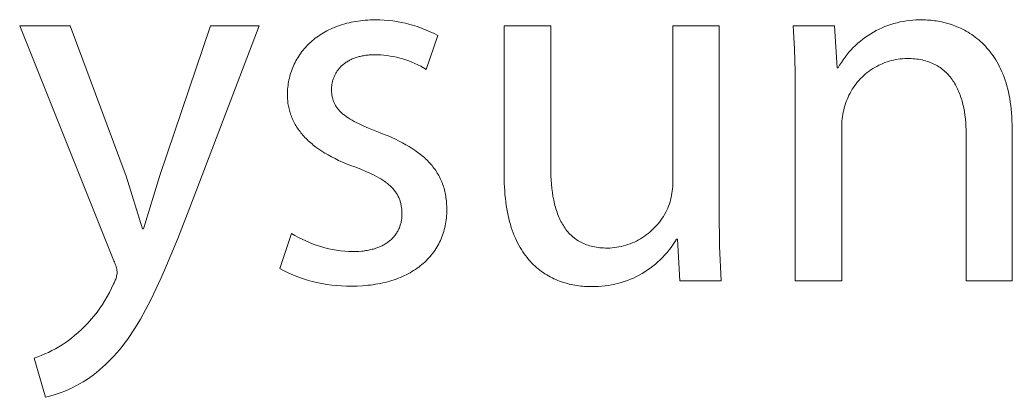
# Model space of a CAD drawing. Header units: millimetres. Extents: x 430 to 4403, y -1522 to 1254.
# Drawn here: x 3481.5 to 3556.5, y -1464.5 to -1436 of the extents above; entities that cross this region are included whole.
import ezdxf

# ---------------------------------------------------------------- set-up
doc = ezdxf.new("R2010")
doc.units = ezdxf.units.MM
doc.header["$MEASUREMENT"] = 0
doc.layers.add('Domyślny', color=7, linetype='Continuous', true_color=0x000000)

msp = doc.modelspace()

# ---------------------------------------------------------------- linework, layer by layer
at = {"layer": 'Domyślny', "color": 18, "lineweight": 15, "true_color": 0x000000}
for p, q in [((3506.409, -1436.196), (3506.577, -1436.159)), ((3506.577, -1436.159), (3506.747, -1436.125)), ((3506.747, -1436.125), (3506.92, -1436.095)), ((3506.92, -1436.095), (3507.096, -1436.068)), ((3507.096, -1436.068), (3507.274, -1436.045)), ((3507.274, -1436.045), (3507.455, -1436.025)), ((3507.455, -1436.025), (3507.638, -1436.008)), ((3507.638, -1436.008), (3507.823, -1435.995)), ((3507.823, -1435.995), (3508.011, -1435.986)), ((3508.011, -1435.986), (3508.202, -1435.981)), ((3508.202, -1435.981), (3508.395, -1435.979)), ((3508.395, -1435.979), (3508.723, -1435.983)), ((3508.723, -1435.983), (3509.051, -1435.998)), ((3509.051, -1435.998), (3509.378, -1436.023)), ((3509.378, -1436.023), (3509.704, -1436.06)), ((3509.704, -1436.06), (3510.029, -1436.108)), ((3510.029, -1436.108), (3510.351, -1436.167)), ((3510.351, -1436.167), (3510.672, -1436.236)), ((3547.804, -1436.189), (3548.039, -1436.135)), ((3548.039, -1436.135), (3548.275, -1436.088)), ((3548.275, -1436.088), (3548.512, -1436.05)), ((3548.512, -1436.05), (3548.751, -1436.019)), ((3548.751, -1436.019), (3548.99, -1435.997)), ((3548.99, -1435.997), (3549.23, -1435.983)), ((3549.23, -1435.983), (3549.471, -1435.977)), ((3549.471, -1435.977), (3549.711, -1435.979)), ((3549.711, -1435.979), (3549.837, -1435.98)), ((3549.837, -1435.98), (3549.965, -1435.984)), ((3549.965, -1435.984), (3550.094, -1435.99)), ((3550.094, -1435.99), (3550.226, -1435.998)), ((3550.226, -1435.998), (3550.359, -1436.01)), ((3550.359, -1436.01), (3550.493, -1436.024)), ((3550.493, -1436.024), (3550.629, -1436.041)), ((3550.629, -1436.041), (3550.766, -1436.06)), ((3550.766, -1436.06), (3550.905, -1436.083)), ((3550.905, -1436.083), (3551.044, -1436.109)), ((3551.044, -1436.109), (3551.184, -1436.138)), ((3551.184, -1436.138), (3551.325, -1436.17)), ((3551.325, -1436.17), (3551.467, -1436.205)), ((3488.646, -1454.162), (3481.541, -1436.421)), ((3481.541, -1436.421), (3485.352, -1436.421)), ((3485.352, -1436.421), (3489.572, -1447.785)), ((3492.112, -1447.719), (3495.936, -1436.421)), ((3499.627, -1436.421), (3494.388, -1450.14)), ((3495.936, -1436.421), (3499.627, -1436.421)), ((3504.473, -1436.954), (3504.606, -1436.879)), ((3504.606, -1436.879), (3504.741, -1436.806)), ((3504.741, -1436.806), (3504.879, -1436.736)), ((3504.879, -1436.736), (3505.019, -1436.669)), ((3505.019, -1436.669), (3505.163, -1436.604)), ((3505.163, -1436.604), (3505.309, -1436.542)), ((3505.309, -1436.542), (3505.458, -1436.484)), ((3505.458, -1436.484), (3505.61, -1436.428)), ((3505.61, -1436.428), (3505.764, -1436.375)), ((3505.764, -1436.375), (3505.922, -1436.326)), ((3505.922, -1436.326), (3506.081, -1436.279)), ((3506.081, -1436.279), (3506.244, -1436.236)), ((3506.244, -1436.236), (3506.409, -1436.196)), ((3510.672, -1436.236), (3510.99, -1436.317)), ((3510.99, -1436.317), (3511.306, -1436.407)), ((3511.306, -1436.407), (3511.618, -1436.509)), ((3511.618, -1436.509), (3511.926, -1436.621)), ((3511.926, -1436.621), (3512.231, -1436.743)), ((3512.231, -1436.743), (3512.531, -1436.875)), ((3512.531, -1436.875), (3512.827, -1437.017)), ((3518.124, -1447.687), (3518.124, -1436.415)), ((3518.124, -1436.415), (3521.643, -1436.415)), ((3521.643, -1436.415), (3521.643, -1447.079)), ((3530.865, -1448.23), (3530.865, -1436.415)), ((3530.865, -1436.415), (3534.358, -1436.415)), ((3534.358, -1436.415), (3534.358, -1450.426)), ((3540.057, -1438.156), (3539.961, -1436.415)), ((3539.961, -1436.415), (3543.07, -1436.415)), ((3543.07, -1436.415), (3543.268, -1439.604)), ((3545.817, -1437.027), (3546.024, -1436.904)), ((3546.024, -1436.904), (3546.235, -1436.789)), ((3546.235, -1436.789), (3546.45, -1436.681)), ((3546.45, -1436.681), (3546.668, -1436.58)), ((3546.668, -1436.58), (3546.89, -1436.486)), ((3546.89, -1436.486), (3547.115, -1436.401)), ((3547.115, -1436.401), (3547.342, -1436.322)), ((3547.342, -1436.322), (3547.572, -1436.252)), ((3547.572, -1436.252), (3547.804, -1436.189)), ((3551.467, -1436.205), (3551.609, -1436.244)), ((3551.609, -1436.244), (3551.751, -1436.286)), ((3551.751, -1436.286), (3551.894, -1436.332)), ((3551.894, -1436.332), (3552.036, -1436.381)), ((3552.036, -1436.381), (3552.179, -1436.434)), ((3552.179, -1436.434), (3552.322, -1436.491)), ((3552.322, -1436.491), (3552.464, -1436.551)), ((3552.464, -1436.551), (3552.606, -1436.615)), ((3552.606, -1436.615), (3552.747, -1436.684)), ((3552.747, -1436.684), (3552.888, -1436.756)), ((3552.888, -1436.756), (3553.027, -1436.833)), ((3553.027, -1436.833), (3553.166, -1436.913)), ((3553.166, -1436.913), (3553.304, -1436.998)), ((3503.415, -1437.747), (3503.521, -1437.649)), ((3503.521, -1437.649), (3503.63, -1437.554)), ((3503.63, -1437.554), (3503.741, -1437.461)), ((3503.741, -1437.461), (3503.856, -1437.37)), ((3503.856, -1437.37), (3503.974, -1437.282)), ((3503.974, -1437.282), (3504.094, -1437.196)), ((3504.094, -1437.196), (3504.218, -1437.113)), ((3504.218, -1437.113), (3504.344, -1437.032)), ((3504.344, -1437.032), (3504.473, -1436.954)), ((3513.118, -1437.169), (3512.245, -1439.723)), ((3512.827, -1437.017), (3513.118, -1437.169)), ((3544.851, -1437.741), (3545.035, -1437.585)), ((3545.035, -1437.585), (3545.223, -1437.436)), ((3545.223, -1437.436), (3545.416, -1437.293)), ((3545.416, -1437.293), (3545.615, -1437.157)), ((3545.615, -1437.157), (3545.817, -1437.027)), ((3553.304, -1436.998), (3553.441, -1437.088)), ((3553.441, -1437.088), (3553.576, -1437.182)), ((3553.576, -1437.182), (3553.71, -1437.28)), ((3553.71, -1437.28), (3553.842, -1437.383)), ((3553.842, -1437.383), (3553.973, -1437.49)), ((3553.973, -1437.49), (3554.102, -1437.603)), ((3554.102, -1437.603), (3554.229, -1437.72)), ((3502.763, -1438.489), (3502.846, -1438.377)), ((3502.846, -1438.377), (3502.933, -1438.267)), ((3502.933, -1438.267), (3503.024, -1438.159)), ((3503.024, -1438.159), (3503.117, -1438.052)), ((3503.117, -1438.052), (3503.213, -1437.948)), ((3503.213, -1437.948), (3503.313, -1437.846)), ((3503.313, -1437.846), (3503.415, -1437.747)), ((3540.11, -1439.898), (3540.057, -1438.156)), ((3544.02, -1438.609), (3544.174, -1438.424)), ((3544.174, -1438.424), (3544.335, -1438.245)), ((3544.335, -1438.245), (3544.501, -1438.071)), ((3544.501, -1438.071), (3544.674, -1437.903)), ((3544.674, -1437.903), (3544.851, -1437.741)), ((3554.229, -1437.72), (3554.354, -1437.842)), ((3554.354, -1437.842), (3554.476, -1437.969)), ((3554.476, -1437.969), (3554.597, -1438.101)), ((3554.597, -1438.101), (3554.715, -1438.238)), ((3554.715, -1438.238), (3554.83, -1438.381)), ((3554.83, -1438.381), (3554.942, -1438.529)), ((3502.327, -1439.2), (3502.392, -1439.077)), ((3502.392, -1439.077), (3502.459, -1438.956)), ((3502.459, -1438.956), (3502.53, -1438.837)), ((3502.53, -1438.837), (3502.605, -1438.719)), ((3502.605, -1438.719), (3502.682, -1438.603)), ((3502.682, -1438.603), (3502.763, -1438.489)), ((3506.198, -1439.176), (3506.14, -1439.216)), ((3506.257, -1439.137), (3506.198, -1439.176)), ((3506.318, -1439.1), (3506.257, -1439.137)), ((3506.381, -1439.064), (3506.318, -1439.1)), ((3506.445, -1439.029), (3506.381, -1439.064)), ((3506.511, -1438.995), (3506.445, -1439.029)), ((3506.578, -1438.962), (3506.511, -1438.995)), ((3506.646, -1438.931), (3506.578, -1438.962)), ((3506.716, -1438.901), (3506.646, -1438.931)), ((3506.787, -1438.873), (3506.716, -1438.901)), ((3506.86, -1438.846), (3506.787, -1438.873)), ((3506.935, -1438.82), (3506.86, -1438.846)), ((3507.01, -1438.796), (3506.935, -1438.82)), ((3507.087, -1438.773), (3507.01, -1438.796)), ((3507.166, -1438.751), (3507.087, -1438.773)), ((3507.246, -1438.731), (3507.166, -1438.751)), ((3507.327, -1438.712), (3507.246, -1438.731)), ((3507.41, -1438.695), (3507.327, -1438.712)), ((3507.495, -1438.68), (3507.41, -1438.695)), ((3507.58, -1438.666), (3507.495, -1438.68)), ((3507.667, -1438.653), (3507.58, -1438.666)), ((3507.756, -1438.642), (3507.667, -1438.653)), ((3507.845, -1438.633), (3507.756, -1438.642)), ((3507.937, -1438.625), (3507.845, -1438.633)), ((3508.029, -1438.619), (3507.937, -1438.625)), ((3508.123, -1438.615), (3508.029, -1438.619)), ((3508.219, -1438.612), (3508.123, -1438.615)), ((3508.315, -1438.612), (3508.219, -1438.612)), ((3508.559, -1438.615), (3508.315, -1438.612)), ((3508.802, -1438.626), (3508.559, -1438.615)), ((3509.044, -1438.645), (3508.802, -1438.626)), ((3509.286, -1438.672), (3509.044, -1438.645)), ((3509.527, -1438.706), (3509.286, -1438.672)), ((3509.767, -1438.749), (3509.527, -1438.706)), ((3510.005, -1438.8), (3509.767, -1438.749)), ((3510.241, -1438.858), (3510.005, -1438.8)), ((3510.475, -1438.925), (3510.241, -1438.858)), ((3510.707, -1438.999), (3510.475, -1438.925)), ((3510.936, -1439.08), (3510.707, -1438.999)), ((3511.163, -1439.169), (3510.936, -1439.08)), ((3511.386, -1439.265), (3511.163, -1439.169)), ((3543.596, -1439.192), (3543.731, -1438.993)), ((3543.731, -1438.993), (3543.872, -1438.798)), ((3543.872, -1438.798), (3544.02, -1438.609)), ((3547.051, -1439.147), (3546.89, -1439.204)), ((3547.214, -1439.095), (3547.051, -1439.147)), ((3547.378, -1439.049), (3547.214, -1439.095)), ((3547.544, -1439.009), (3547.378, -1439.049)), ((3547.712, -1438.975), (3547.544, -1439.009)), ((3547.88, -1438.946), (3547.712, -1438.975)), ((3548.049, -1438.923), (3547.88, -1438.946)), ((3548.219, -1438.906), (3548.049, -1438.923)), ((3548.39, -1438.895), (3548.219, -1438.906)), ((3548.56, -1438.889), (3548.39, -1438.895)), ((3548.713, -1438.891), (3548.56, -1438.889)), ((3548.863, -1438.897), (3548.713, -1438.891)), ((3549.01, -1438.906), (3548.863, -1438.897)), ((3549.153, -1438.919), (3549.01, -1438.906)), ((3549.294, -1438.936), (3549.153, -1438.919)), ((3549.431, -1438.956), (3549.294, -1438.936)), ((3549.566, -1438.979), (3549.431, -1438.956)), ((3549.698, -1439.006), (3549.566, -1438.979)), ((3549.826, -1439.037), (3549.698, -1439.006)), ((3549.952, -1439.071), (3549.826, -1439.037)), ((3550.075, -1439.108), (3549.952, -1439.071)), ((3550.195, -1439.148), (3550.075, -1439.108)), ((3550.312, -1439.192), (3550.195, -1439.148)), ((3554.942, -1438.529), (3555.052, -1438.682)), ((3555.052, -1438.682), (3555.159, -1438.84)), ((3555.159, -1438.84), (3555.262, -1439.004)), ((3555.262, -1439.004), (3555.363, -1439.174)), ((3555.363, -1439.174), (3555.46, -1439.349)), ((3502.011, -1439.969), (3502.055, -1439.837)), ((3502.055, -1439.837), (3502.103, -1439.707)), ((3502.103, -1439.707), (3502.154, -1439.578)), ((3502.154, -1439.578), (3502.208, -1439.45)), ((3502.208, -1439.45), (3502.266, -1439.324)), ((3502.266, -1439.324), (3502.327, -1439.2)), ((3505.486, -1439.881), (3505.451, -1439.935)), ((3505.523, -1439.827), (3505.486, -1439.881)), ((3505.561, -1439.774), (3505.523, -1439.827)), ((3505.601, -1439.722), (3505.561, -1439.774)), ((3505.642, -1439.671), (3505.601, -1439.722)), ((3505.685, -1439.621), (3505.642, -1439.671)), ((3505.729, -1439.572), (3505.685, -1439.621)), ((3505.775, -1439.524), (3505.729, -1439.572)), ((3505.823, -1439.477), (3505.775, -1439.524)), ((3505.872, -1439.431), (3505.823, -1439.477)), ((3505.922, -1439.386), (3505.872, -1439.431)), ((3505.974, -1439.341), (3505.922, -1439.386)), ((3506.028, -1439.298), (3505.974, -1439.341)), ((3506.083, -1439.256), (3506.028, -1439.298)), ((3506.14, -1439.216), (3506.083, -1439.256)), ((3511.606, -1439.369), (3511.386, -1439.265)), ((3511.823, -1439.48), (3511.606, -1439.369)), ((3512.036, -1439.598), (3511.823, -1439.48)), ((3512.245, -1439.723), (3512.036, -1439.598)), ((3540.119, -1441.641), (3540.11, -1439.898)), ((3543.268, -1439.604), (3543.348, -1439.604)), ((3543.348, -1439.604), (3543.468, -1439.396)), ((3543.468, -1439.396), (3543.596, -1439.192)), ((3545.692, -1439.851), (3545.556, -1439.955)), ((3545.832, -1439.752), (3545.692, -1439.851)), ((3545.974, -1439.659), (3545.832, -1439.752)), ((3546.12, -1439.57), (3545.974, -1439.659)), ((3546.269, -1439.486), (3546.12, -1439.57)), ((3546.421, -1439.408), (3546.269, -1439.486)), ((3546.575, -1439.334), (3546.421, -1439.408)), ((3546.731, -1439.266), (3546.575, -1439.334)), ((3546.89, -1439.204), (3546.731, -1439.266)), ((3550.426, -1439.238), (3550.312, -1439.192)), ((3550.538, -1439.288), (3550.426, -1439.238)), ((3550.647, -1439.341), (3550.538, -1439.288)), ((3550.753, -1439.397), (3550.647, -1439.341)), ((3550.856, -1439.456), (3550.753, -1439.397)), ((3550.956, -1439.518), (3550.856, -1439.456)), ((3551.054, -1439.583), (3550.956, -1439.518)), ((3551.149, -1439.65), (3551.054, -1439.583)), ((3551.242, -1439.721), (3551.149, -1439.65)), ((3551.331, -1439.794), (3551.242, -1439.721)), ((3551.419, -1439.87), (3551.331, -1439.794)), ((3551.503, -1439.948), (3551.419, -1439.87)), ((3555.46, -1439.349), (3555.553, -1439.53)), ((3555.553, -1439.53), (3555.643, -1439.717)), ((3555.643, -1439.717), (3555.73, -1439.91)), ((3555.73, -1439.91), (3555.812, -1440.109)), ((3501.818, -1440.786), (3501.842, -1440.647)), ((3501.842, -1440.647), (3501.869, -1440.509)), ((3501.869, -1440.509), (3501.899, -1440.372)), ((3501.899, -1440.372), (3501.933, -1440.237)), ((3501.933, -1440.237), (3501.97, -1440.102)), ((3501.97, -1440.102), (3502.011, -1439.969)), ((3505.155, -1440.645), (3505.141, -1440.708)), ((3505.171, -1440.582), (3505.155, -1440.645)), ((3505.188, -1440.52), (3505.171, -1440.582)), ((3505.207, -1440.459), (3505.188, -1440.52)), ((3505.228, -1440.398), (3505.207, -1440.459)), ((3505.25, -1440.338), (3505.228, -1440.398)), ((3505.274, -1440.278), (3505.25, -1440.338)), ((3505.299, -1440.219), (3505.274, -1440.278)), ((3505.326, -1440.161), (3505.299, -1440.219)), ((3505.355, -1440.103), (3505.326, -1440.161)), ((3505.386, -1440.046), (3505.355, -1440.103)), ((3505.417, -1439.99), (3505.386, -1440.046)), ((3505.451, -1439.935), (3505.417, -1439.99)), ((3544.822, -1440.667), (3544.715, -1440.8)), ((3544.934, -1440.538), (3544.822, -1440.667)), ((3545.05, -1440.413), (3544.934, -1440.538)), ((3545.171, -1440.292), (3545.05, -1440.413)), ((3545.295, -1440.175), (3545.171, -1440.292)), ((3545.424, -1440.062), (3545.295, -1440.175)), ((3545.556, -1439.955), (3545.424, -1440.062)), ((3551.585, -1440.029), (3551.503, -1439.948)), ((3551.665, -1440.113), (3551.585, -1440.029)), ((3551.742, -1440.199), (3551.665, -1440.113)), ((3551.816, -1440.288), (3551.742, -1440.199)), ((3551.888, -1440.379), (3551.816, -1440.288)), ((3551.958, -1440.472), (3551.888, -1440.379)), ((3552.025, -1440.568), (3551.958, -1440.472)), ((3552.09, -1440.666), (3552.025, -1440.568)), ((3552.152, -1440.766), (3552.09, -1440.666)), ((3555.812, -1440.109), (3555.89, -1440.314)), ((3555.89, -1440.314), (3555.964, -1440.525)), ((3555.964, -1440.525), (3556.034, -1440.742)), ((3501.755, -1441.497), (3501.76, -1441.353)), ((3501.76, -1441.353), (3501.769, -1441.21)), ((3501.769, -1441.21), (3501.782, -1441.067)), ((3501.782, -1441.067), (3501.798, -1440.926)), ((3501.798, -1440.926), (3501.818, -1440.786)), ((3505.088, -1441.164), (3505.087, -1441.231)), ((3505.087, -1441.231), (3505.088, -1441.306)), ((3505.09, -1441.098), (3505.088, -1441.164)), ((3505.088, -1441.306), (3505.09, -1441.379)), ((3505.095, -1441.032), (3505.09, -1441.098)), ((3505.09, -1441.379), (3505.095, -1441.451)), ((3505.1, -1440.966), (3505.095, -1441.032)), ((3505.108, -1440.901), (3505.1, -1440.966)), ((3505.117, -1440.836), (3505.108, -1440.901)), ((3505.128, -1440.772), (3505.117, -1440.836)), ((3505.141, -1440.708), (3505.128, -1440.772)), ((3544.333, -1441.365), (3544.25, -1441.515)), ((3544.421, -1441.219), (3544.333, -1441.365)), ((3544.514, -1441.076), (3544.421, -1441.219)), ((3544.612, -1440.936), (3544.514, -1441.076)), ((3544.715, -1440.8), (3544.612, -1440.936)), ((3552.212, -1440.869), (3552.152, -1440.766)), ((3552.269, -1440.973), (3552.212, -1440.869)), ((3552.325, -1441.08), (3552.269, -1440.973)), ((3552.378, -1441.189), (3552.325, -1441.08)), ((3552.428, -1441.299), (3552.378, -1441.189)), ((3552.477, -1441.412), (3552.428, -1441.299)), ((3552.523, -1441.527), (3552.477, -1441.412)), ((3556.034, -1440.742), (3556.1, -1440.966)), ((3556.1, -1440.966), (3556.161, -1441.196)), ((3556.161, -1441.196), (3556.217, -1441.432)), ((3501.753, -1441.641), (3501.755, -1441.497)), ((3501.754, -1441.749), (3501.753, -1441.641)), ((3501.758, -1441.856), (3501.754, -1441.749)), ((3501.764, -1441.962), (3501.758, -1441.856)), ((3501.772, -1442.068), (3501.764, -1441.962)), ((3501.783, -1442.173), (3501.772, -1442.068)), ((3501.796, -1442.278), (3501.783, -1442.173)), ((3505.095, -1441.451), (3505.101, -1441.521)), ((3505.101, -1441.521), (3505.108, -1441.591)), ((3505.108, -1441.591), (3505.118, -1441.659)), ((3505.118, -1441.659), (3505.129, -1441.726)), ((3505.129, -1441.726), (3505.141, -1441.792)), ((3505.141, -1441.792), (3505.156, -1441.857)), ((3505.156, -1441.857), (3505.172, -1441.921)), ((3505.172, -1441.921), (3505.19, -1441.984)), ((3505.19, -1441.984), (3505.21, -1442.046)), ((3505.21, -1442.046), (3505.231, -1442.106)), ((3505.231, -1442.106), (3505.255, -1442.166)), ((3505.255, -1442.166), (3505.279, -1442.225)), ((3540.119, -1455.679), (3540.119, -1441.641)), ((3543.971, -1442.137), (3543.914, -1442.298)), ((3544.032, -1441.978), (3543.971, -1442.137)), ((3544.1, -1441.821), (3544.032, -1441.978)), ((3544.172, -1441.667), (3544.1, -1441.821)), ((3544.25, -1441.515), (3544.172, -1441.667)), ((3552.567, -1441.643), (3552.523, -1441.527)), ((3552.609, -1441.761), (3552.567, -1441.643)), ((3552.648, -1441.881), (3552.609, -1441.761)), ((3552.686, -1442.003), (3552.648, -1441.881)), ((3552.721, -1442.126), (3552.686, -1442.003)), ((3552.754, -1442.251), (3552.721, -1442.126)), ((3556.217, -1441.432), (3556.269, -1441.675)), ((3556.269, -1441.675), (3556.316, -1441.925)), ((3556.316, -1441.925), (3556.358, -1442.181)), ((3501.812, -1442.382), (3501.796, -1442.278)), ((3501.83, -1442.485), (3501.812, -1442.382)), ((3501.85, -1442.588), (3501.83, -1442.485)), ((3501.873, -1442.69), (3501.85, -1442.588)), ((3501.898, -1442.792), (3501.873, -1442.69)), ((3501.926, -1442.892), (3501.898, -1442.792)), ((3501.956, -1442.993), (3501.926, -1442.892)), ((3505.279, -1442.225), (3505.306, -1442.283)), ((3505.306, -1442.283), (3505.335, -1442.34)), ((3505.335, -1442.34), (3505.365, -1442.397)), ((3505.365, -1442.397), (3505.397, -1442.452)), ((3505.397, -1442.452), (3505.431, -1442.507)), ((3505.431, -1442.507), (3505.466, -1442.56)), ((3505.466, -1442.56), (3505.504, -1442.613)), ((3505.504, -1442.613), (3505.543, -1442.666)), ((3505.543, -1442.666), (3505.584, -1442.717)), ((3505.584, -1442.717), (3505.627, -1442.768)), ((3505.627, -1442.768), (3505.671, -1442.819)), ((3505.671, -1442.819), (3505.718, -1442.868)), ((3505.718, -1442.868), (3505.766, -1442.917)), ((3505.766, -1442.917), (3505.816, -1442.966)), ((3543.774, -1442.782), (3543.737, -1442.944)), ((3543.816, -1442.621), (3543.774, -1442.782)), ((3543.864, -1442.462), (3543.816, -1442.621)), ((3543.914, -1442.298), (3543.864, -1442.462)), ((3552.785, -1442.378), (3552.754, -1442.251)), ((3552.815, -1442.506), (3552.785, -1442.378)), ((3552.842, -1442.635), (3552.815, -1442.506)), ((3552.89, -1442.899), (3552.842, -1442.635)), ((3552.93, -1443.168), (3552.89, -1442.899)), ((3556.358, -1442.181), (3556.394, -1442.444)), ((3556.394, -1442.444), (3556.425, -1442.714)), ((3556.425, -1442.714), (3556.451, -1442.99)), ((3501.989, -1443.092), (3501.956, -1442.993)), ((3502.024, -1443.191), (3501.989, -1443.092)), ((3502.061, -1443.289), (3502.024, -1443.191)), ((3502.101, -1443.387), (3502.061, -1443.289)), ((3502.144, -1443.483), (3502.101, -1443.387)), ((3502.189, -1443.579), (3502.144, -1443.483)), ((3502.236, -1443.675), (3502.189, -1443.579)), ((3505.816, -1442.966), (3505.868, -1443.014)), ((3505.868, -1443.014), (3505.921, -1443.061)), ((3505.921, -1443.061), (3505.977, -1443.108)), ((3505.977, -1443.108), (3506.034, -1443.155)), ((3506.034, -1443.155), (3506.093, -1443.201)), ((3506.093, -1443.201), (3506.154, -1443.246)), ((3506.154, -1443.246), (3506.217, -1443.291)), ((3506.217, -1443.291), (3506.349, -1443.381)), ((3506.349, -1443.381), (3506.488, -1443.469)), ((3506.488, -1443.469), (3506.634, -1443.555)), ((3506.634, -1443.555), (3506.788, -1443.641)), ((3506.788, -1443.641), (3506.95, -1443.727)), ((3543.641, -1443.603), (3543.63, -1443.769)), ((3543.657, -1443.437), (3543.641, -1443.603)), ((3543.678, -1443.272), (3543.657, -1443.437)), ((3543.705, -1443.108), (3543.678, -1443.272)), ((3543.737, -1442.944), (3543.705, -1443.108)), ((3552.962, -1443.441), (3552.93, -1443.168)), ((3552.987, -1443.72), (3552.962, -1443.441)), ((3556.451, -1442.99), (3556.472, -1443.274)), ((3556.472, -1443.274), (3556.486, -1443.565)), ((3556.486, -1443.565), (3556.495, -1443.863)), ((3502.286, -1443.769), (3502.236, -1443.675)), ((3502.338, -1443.863), (3502.286, -1443.769)), ((3502.393, -1443.956), (3502.338, -1443.863)), ((3502.45, -1444.049), (3502.393, -1443.956)), ((3502.51, -1444.141), (3502.45, -1444.049)), ((3502.572, -1444.232), (3502.51, -1444.141)), ((3502.637, -1444.322), (3502.572, -1444.232)), ((3502.704, -1444.412), (3502.637, -1444.322)), ((3502.774, -1444.5), (3502.704, -1444.412)), ((3506.95, -1443.727), (3507.119, -1443.812)), ((3507.119, -1443.812), (3507.48, -1443.981)), ((3507.48, -1443.981), (3507.873, -1444.151)), ((3507.873, -1444.151), (3508.752, -1444.499)), ((3543.63, -1443.769), (3543.625, -1443.936)), ((3543.625, -1443.936), (3543.625, -1444.102)), ((3543.625, -1444.102), (3543.625, -1455.679)), ((3553.005, -1444.002), (3552.987, -1443.72)), ((3553.015, -1444.289), (3553.005, -1444.002)), ((3553.019, -1444.578), (3553.015, -1444.289)), ((3556.495, -1443.863), (3556.498, -1444.168)), ((3556.498, -1444.168), (3556.498, -1455.679)), ((3502.846, -1444.588), (3502.774, -1444.5)), ((3502.921, -1444.676), (3502.846, -1444.588)), ((3502.998, -1444.762), (3502.921, -1444.676)), ((3503.078, -1444.848), (3502.998, -1444.762)), ((3503.161, -1444.932), (3503.078, -1444.848)), ((3503.246, -1445.017), (3503.161, -1444.932)), ((3503.333, -1445.1), (3503.246, -1445.017)), ((3503.423, -1445.182), (3503.333, -1445.1)), ((3508.752, -1444.499), (3509.06, -1444.619)), ((3509.06, -1444.619), (3509.358, -1444.742)), ((3509.358, -1444.742), (3509.647, -1444.867)), ((3509.647, -1444.867), (3509.926, -1444.995)), ((3509.926, -1444.995), (3510.195, -1445.126)), ((3510.195, -1445.126), (3510.455, -1445.261)), ((3553.019, -1455.679), (3553.019, -1444.578)), ((3503.516, -1445.264), (3503.423, -1445.182)), ((3503.611, -1445.345), (3503.516, -1445.264)), ((3503.709, -1445.425), (3503.611, -1445.345)), ((3503.912, -1445.582), (3503.709, -1445.425)), ((3504.125, -1445.736), (3503.912, -1445.582)), ((3504.349, -1445.887), (3504.125, -1445.736)), ((3504.583, -1446.034), (3504.349, -1445.887)), ((3510.455, -1445.261), (3510.705, -1445.398)), ((3510.705, -1445.398), (3510.946, -1445.538)), ((3510.946, -1445.538), (3511.177, -1445.682)), ((3511.177, -1445.682), (3511.398, -1445.83)), ((3511.398, -1445.83), (3511.61, -1445.982)), ((3504.827, -1446.177), (3504.583, -1446.034)), ((3505.082, -1446.317), (3504.827, -1446.177)), ((3505.348, -1446.454), (3505.082, -1446.317)), ((3505.624, -1446.586), (3505.348, -1446.454)), ((3505.91, -1446.715), (3505.624, -1446.586)), ((3511.61, -1445.982), (3511.712, -1446.059)), ((3511.712, -1446.059), (3511.812, -1446.137)), ((3511.812, -1446.137), (3511.909, -1446.216)), ((3511.909, -1446.216), (3512.004, -1446.297)), ((3512.004, -1446.297), (3512.097, -1446.378)), ((3512.097, -1446.378), (3512.187, -1446.46)), ((3512.187, -1446.46), (3512.274, -1446.544)), ((3512.274, -1446.544), (3512.359, -1446.628)), ((3512.359, -1446.628), (3512.442, -1446.714)), ((3506.207, -1446.84), (3505.91, -1446.715)), ((3506.515, -1446.962), (3506.207, -1446.84)), ((3506.833, -1447.079), (3506.515, -1446.962)), ((3507.301, -1447.257), (3506.833, -1447.079)), ((3507.731, -1447.436), (3507.301, -1447.257)), ((3512.442, -1446.714), (3512.522, -1446.801)), ((3512.522, -1446.801), (3512.6, -1446.889)), ((3512.6, -1446.889), (3512.676, -1446.978)), ((3512.676, -1446.978), (3512.749, -1447.069)), ((3512.749, -1447.069), (3512.819, -1447.16)), ((3512.819, -1447.16), (3512.887, -1447.253)), ((3512.887, -1447.253), (3512.953, -1447.347)), ((3512.953, -1447.347), (3513.016, -1447.443)), ((3521.643, -1447.079), (3521.647, -1447.418)), ((3521.647, -1447.418), (3521.657, -1447.749)), ((3489.572, -1447.785), (3490.802, -1451.741)), ((3490.882, -1451.741), (3492.112, -1447.719)), ((3507.933, -1447.526), (3507.731, -1447.436)), ((3508.126, -1447.617), (3507.933, -1447.526)), ((3508.31, -1447.708), (3508.126, -1447.617)), ((3508.486, -1447.8), (3508.31, -1447.708)), ((3508.652, -1447.893), (3508.486, -1447.8)), ((3508.811, -1447.988), (3508.652, -1447.893)), ((3508.961, -1448.083), (3508.811, -1447.988)), ((3509.103, -1448.18), (3508.961, -1448.083)), ((3513.016, -1447.443), (3513.077, -1447.539)), ((3513.077, -1447.539), (3513.135, -1447.637)), ((3513.135, -1447.637), (3513.191, -1447.737)), ((3513.191, -1447.737), (3513.244, -1447.837)), ((3513.244, -1447.837), (3513.295, -1447.939)), ((3513.295, -1447.939), (3513.343, -1448.043)), ((3513.343, -1448.043), (3513.389, -1448.148)), ((3513.389, -1448.148), (3513.433, -1448.254)), ((3518.135, -1448.305), (3518.124, -1447.687)), ((3521.657, -1447.749), (3521.673, -1448.074)), ((3521.673, -1448.074), (3521.697, -1448.39)), ((3509.171, -1448.229), (3509.103, -1448.18)), ((3509.237, -1448.278), (3509.171, -1448.229)), ((3509.301, -1448.328), (3509.237, -1448.278)), ((3509.363, -1448.378), (3509.301, -1448.328)), ((3509.423, -1448.429), (3509.363, -1448.378)), ((3509.481, -1448.48), (3509.423, -1448.429)), ((3509.538, -1448.532), (3509.481, -1448.48)), ((3509.592, -1448.584), (3509.538, -1448.532)), ((3509.644, -1448.636), (3509.592, -1448.584)), ((3509.695, -1448.69), (3509.644, -1448.636)), ((3509.743, -1448.743), (3509.695, -1448.69)), ((3509.79, -1448.798), (3509.743, -1448.743)), ((3509.835, -1448.853), (3509.79, -1448.798)), ((3509.878, -1448.908), (3509.835, -1448.853)), ((3509.92, -1448.964), (3509.878, -1448.908)), ((3513.433, -1448.254), (3513.474, -1448.361)), ((3513.474, -1448.361), (3513.512, -1448.47)), ((3513.512, -1448.47), (3513.548, -1448.581)), ((3513.548, -1448.581), (3513.582, -1448.693)), ((3513.582, -1448.693), (3513.613, -1448.807)), ((3513.613, -1448.807), (3513.642, -1448.922)), ((3518.148, -1448.603), (3518.135, -1448.305)), ((3518.166, -1448.894), (3518.148, -1448.603)), ((3518.188, -1449.178), (3518.166, -1448.894)), ((3521.697, -1448.39), (3521.728, -1448.699)), ((3521.728, -1448.699), (3521.767, -1449)), ((3530.801, -1449.061), (3530.824, -1448.896)), ((3530.824, -1448.896), (3530.843, -1448.73)), ((3530.843, -1448.73), (3530.855, -1448.564)), ((3530.855, -1448.564), (3530.863, -1448.397)), ((3530.863, -1448.397), (3530.865, -1448.23)), ((3509.959, -1449.021), (3509.92, -1448.964)), ((3509.997, -1449.079), (3509.959, -1449.021)), ((3510.033, -1449.137), (3509.997, -1449.079)), ((3510.067, -1449.196), (3510.033, -1449.137)), ((3510.099, -1449.255), (3510.067, -1449.196)), ((3510.13, -1449.316), (3510.099, -1449.255)), ((3510.159, -1449.377), (3510.13, -1449.316)), ((3510.186, -1449.439), (3510.159, -1449.377)), ((3510.212, -1449.501), (3510.186, -1449.439)), ((3510.236, -1449.565), (3510.212, -1449.501)), ((3510.258, -1449.629), (3510.236, -1449.565)), ((3510.279, -1449.694), (3510.258, -1449.629)), ((3513.642, -1448.922), (3513.668, -1449.038)), ((3513.668, -1449.038), (3513.692, -1449.157)), ((3513.692, -1449.157), (3513.713, -1449.276)), ((3513.713, -1449.276), (3513.731, -1449.398)), ((3513.731, -1449.398), (3513.748, -1449.521)), ((3513.748, -1449.521), (3513.761, -1449.645)), ((3513.761, -1449.645), (3513.773, -1449.772)), ((3518.216, -1449.454), (3518.188, -1449.178)), ((3518.249, -1449.724), (3518.216, -1449.454)), ((3521.767, -1449), (3521.813, -1449.293)), ((3521.813, -1449.293), (3521.867, -1449.577)), ((3521.867, -1449.577), (3521.928, -1449.852)), ((3530.653, -1449.712), (3530.698, -1449.552)), ((3530.698, -1449.552), (3530.737, -1449.389)), ((3530.737, -1449.389), (3530.772, -1449.226)), ((3530.772, -1449.226), (3530.801, -1449.061)), ((3494.388, -1450.14), (3493.48, -1452.469)), ((3510.298, -1449.76), (3510.279, -1449.694)), ((3510.316, -1449.827), (3510.298, -1449.76)), ((3510.331, -1449.895), (3510.316, -1449.827)), ((3510.346, -1449.963), (3510.331, -1449.895)), ((3510.358, -1450.033), (3510.346, -1449.963)), ((3510.37, -1450.103), (3510.358, -1450.033)), ((3510.379, -1450.175), (3510.37, -1450.103)), ((3510.387, -1450.247), (3510.379, -1450.175)), ((3510.394, -1450.321), (3510.387, -1450.247)), ((3510.399, -1450.395), (3510.394, -1450.321)), ((3510.403, -1450.47), (3510.399, -1450.395)), ((3513.773, -1449.772), (3513.781, -1449.9)), ((3513.781, -1449.9), (3513.788, -1450.029)), ((3513.788, -1450.029), (3513.791, -1450.161)), ((3513.791, -1450.161), (3513.793, -1450.294)), ((3513.793, -1450.294), (3513.791, -1450.452)), ((3518.286, -1449.987), (3518.249, -1449.724)), ((3518.327, -1450.243), (3518.286, -1449.987)), ((3518.373, -1450.492), (3518.327, -1450.243)), ((3521.928, -1449.852), (3521.962, -1449.986)), ((3521.962, -1449.986), (3521.998, -1450.118)), ((3521.998, -1450.118), (3522.036, -1450.247)), ((3522.036, -1450.247), (3522.076, -1450.374)), ((3522.076, -1450.374), (3522.118, -1450.499)), ((3530.328, -1450.505), (3530.406, -1450.349)), ((3530.406, -1450.349), (3530.48, -1450.19)), ((3530.48, -1450.19), (3530.547, -1450.029)), ((3530.547, -1450.029), (3530.603, -1449.872)), ((3530.603, -1449.872), (3530.653, -1449.712)), ((3510.35, -1451.203), (3510.363, -1451.132)), ((3510.363, -1451.132), (3510.374, -1451.062)), ((3510.374, -1451.062), (3510.384, -1450.99)), ((3510.384, -1450.99), (3510.392, -1450.918)), ((3510.392, -1450.918), (3510.398, -1450.846)), ((3510.398, -1450.846), (3510.402, -1450.772)), ((3510.402, -1450.772), (3510.405, -1450.699)), ((3510.405, -1450.547), (3510.403, -1450.47)), ((3510.406, -1450.625), (3510.405, -1450.547)), ((3510.405, -1450.699), (3510.406, -1450.625)), ((3513.745, -1451.069), (3513.724, -1451.219)), ((3513.762, -1450.917), (3513.745, -1451.069)), ((3513.775, -1450.763), (3513.762, -1450.917)), ((3513.785, -1450.608), (3513.775, -1450.763)), ((3513.791, -1450.452), (3513.785, -1450.608)), ((3518.424, -1450.735), (3518.373, -1450.492)), ((3518.479, -1450.971), (3518.424, -1450.735)), ((3518.537, -1451.2), (3518.479, -1450.971)), ((3522.118, -1450.499), (3522.162, -1450.622)), ((3522.162, -1450.622), (3522.209, -1450.742)), ((3522.209, -1450.742), (3522.257, -1450.859)), ((3522.257, -1450.859), (3522.308, -1450.974)), ((3522.308, -1450.974), (3522.361, -1451.087)), ((3522.361, -1451.087), (3522.417, -1451.197)), ((3529.856, -1451.239), (3529.961, -1451.099)), ((3529.961, -1451.099), (3530.06, -1450.955)), ((3530.06, -1450.955), (3530.154, -1450.808)), ((3530.154, -1450.808), (3530.244, -1450.658)), ((3530.244, -1450.658), (3530.328, -1450.505)), ((3534.358, -1450.426), (3534.392, -1453.047)), ((3490.802, -1451.741), (3490.882, -1451.741)), ((3510.087, -1451.927), (3510.12, -1451.865)), ((3510.12, -1451.865), (3510.151, -1451.802)), ((3510.151, -1451.802), (3510.18, -1451.739)), ((3510.18, -1451.739), (3510.208, -1451.674)), ((3510.208, -1451.674), (3510.233, -1451.609)), ((3510.233, -1451.609), (3510.257, -1451.543)), ((3510.257, -1451.543), (3510.279, -1451.477)), ((3510.279, -1451.477), (3510.299, -1451.409)), ((3510.299, -1451.409), (3510.318, -1451.341)), ((3510.318, -1451.341), (3510.335, -1451.272)), ((3510.335, -1451.272), (3510.35, -1451.203)), ((3513.602, -1451.803), (3513.563, -1451.945)), ((3513.638, -1451.66), (3513.602, -1451.803)), ((3513.671, -1451.515), (3513.638, -1451.66)), ((3513.699, -1451.368), (3513.671, -1451.515)), ((3513.724, -1451.219), (3513.699, -1451.368)), ((3518.6, -1451.424), (3518.537, -1451.2)), ((3518.667, -1451.64), (3518.6, -1451.424)), ((3518.738, -1451.851), (3518.667, -1451.64)), ((3518.812, -1452.055), (3518.738, -1451.851)), ((3522.417, -1451.197), (3522.474, -1451.304)), ((3522.474, -1451.304), (3522.534, -1451.409)), ((3522.534, -1451.409), (3522.596, -1451.511)), ((3522.596, -1451.511), (3522.66, -1451.61)), ((3522.66, -1451.61), (3522.727, -1451.707)), ((3522.727, -1451.707), (3522.796, -1451.801)), ((3522.796, -1451.801), (3522.868, -1451.892)), ((3522.868, -1451.892), (3522.942, -1451.981)), ((3529.135, -1451.997), (3529.266, -1451.881)), ((3529.266, -1451.881), (3529.393, -1451.761)), ((3529.393, -1451.761), (3529.515, -1451.636)), ((3529.515, -1451.636), (3529.633, -1451.508)), ((3529.633, -1451.508), (3529.747, -1451.375)), ((3529.747, -1451.375), (3529.856, -1451.239)), ((3493.48, -1452.469), (3492.631, -1454.519)), ((3501.184, -1454.752), (3502.057, -1452.093)), ((3502.057, -1452.093), (3502.319, -1452.251)), ((3502.319, -1452.251), (3502.586, -1452.399)), ((3502.586, -1452.399), (3502.858, -1452.538)), ((3502.858, -1452.538), (3503.135, -1452.669)), ((3509.436, -1452.69), (3509.494, -1452.642)), ((3509.494, -1452.642), (3509.551, -1452.594)), ((3509.551, -1452.594), (3509.606, -1452.544)), ((3509.606, -1452.544), (3509.659, -1452.493)), ((3509.659, -1452.493), (3509.71, -1452.441)), ((3509.71, -1452.441), (3509.759, -1452.388)), ((3509.759, -1452.388), (3509.806, -1452.334)), ((3509.806, -1452.334), (3509.852, -1452.278)), ((3509.852, -1452.278), (3509.896, -1452.222)), ((3509.896, -1452.222), (3509.938, -1452.165)), ((3509.938, -1452.165), (3509.978, -1452.107)), ((3509.978, -1452.107), (3510.016, -1452.048)), ((3510.016, -1452.048), (3510.052, -1451.988)), ((3510.052, -1451.988), (3510.087, -1451.927)), ((3513.31, -1452.626), (3513.248, -1452.756)), ((3513.368, -1452.494), (3513.31, -1452.626)), ((3513.422, -1452.359), (3513.368, -1452.494)), ((3513.473, -1452.223), (3513.422, -1452.359)), ((3513.519, -1452.085), (3513.473, -1452.223)), ((3513.563, -1451.945), (3513.519, -1452.085)), ((3518.89, -1452.253), (3518.812, -1452.055)), ((3518.972, -1452.446), (3518.89, -1452.253)), ((3519.057, -1452.632), (3518.972, -1452.446)), ((3519.145, -1452.812), (3519.057, -1452.632)), ((3522.942, -1451.981), (3523.018, -1452.066)), ((3523.018, -1452.066), (3523.097, -1452.149)), ((3523.097, -1452.149), (3523.178, -1452.229)), ((3523.178, -1452.229), (3523.262, -1452.306)), ((3523.262, -1452.306), (3523.348, -1452.38)), ((3523.348, -1452.38), (3523.437, -1452.451)), ((3523.437, -1452.451), (3523.529, -1452.519)), ((3523.529, -1452.519), (3523.623, -1452.584)), ((3523.623, -1452.584), (3523.719, -1452.646)), ((3523.719, -1452.646), (3523.819, -1452.705)), ((3528.118, -1452.67), (3528.273, -1452.589)), ((3528.273, -1452.589), (3528.425, -1452.503)), ((3528.425, -1452.503), (3528.573, -1452.412)), ((3528.573, -1452.412), (3528.719, -1452.315)), ((3528.719, -1452.315), (3528.861, -1452.214)), ((3528.861, -1452.214), (3529, -1452.108)), ((3529, -1452.108), (3529.135, -1451.997)), ((3531.143, -1452.53), (3531.014, -1452.741)), ((3531.222, -1452.53), (3531.143, -1452.53)), ((3531.407, -1455.665), (3531.222, -1452.53)), ((3503.135, -1452.669), (3503.415, -1452.79)), ((3503.415, -1452.79), (3503.7, -1452.901)), ((3503.7, -1452.901), (3503.988, -1453.003)), ((3503.988, -1453.003), (3504.28, -1453.095)), ((3504.28, -1453.095), (3504.574, -1453.177)), ((3504.574, -1453.177), (3504.871, -1453.249)), ((3504.871, -1453.249), (3505.17, -1453.311)), ((3505.17, -1453.311), (3505.471, -1453.363)), ((3505.471, -1453.363), (3505.774, -1453.405)), ((3505.774, -1453.405), (3506.078, -1453.436)), ((3507.469, -1453.425), (3507.573, -1453.412)), ((3507.573, -1453.412), (3507.675, -1453.397)), ((3507.675, -1453.397), (3507.775, -1453.381)), ((3507.775, -1453.381), (3507.873, -1453.362)), ((3507.873, -1453.362), (3507.969, -1453.343)), ((3507.969, -1453.343), (3508.064, -1453.321)), ((3508.064, -1453.321), (3508.156, -1453.298)), ((3508.156, -1453.298), (3508.246, -1453.274)), ((3508.246, -1453.274), (3508.335, -1453.248)), ((3508.335, -1453.248), (3508.421, -1453.22)), ((3508.421, -1453.22), (3508.506, -1453.191)), ((3508.506, -1453.191), (3508.589, -1453.161)), ((3508.589, -1453.161), (3508.67, -1453.129)), ((3508.67, -1453.129), (3508.749, -1453.096)), ((3508.749, -1453.096), (3508.826, -1453.061)), ((3508.826, -1453.061), (3508.901, -1453.025)), ((3508.901, -1453.025), (3508.975, -1452.988)), ((3508.975, -1452.988), (3509.046, -1452.949)), ((3509.046, -1452.949), (3509.116, -1452.909)), ((3509.116, -1452.909), (3509.184, -1452.868)), ((3509.184, -1452.868), (3509.249, -1452.825)), ((3509.249, -1452.825), (3509.313, -1452.781)), ((3509.313, -1452.781), (3509.376, -1452.736)), ((3509.376, -1452.736), (3509.436, -1452.69)), ((3512.888, -1453.378), (3512.805, -1453.496)), ((3512.967, -1453.258), (3512.888, -1453.378)), ((3513.043, -1453.136), (3512.967, -1453.258)), ((3513.115, -1453.011), (3513.043, -1453.136)), ((3513.183, -1452.885), (3513.115, -1453.011)), ((3513.248, -1452.756), (3513.183, -1452.885)), ((3519.237, -1452.987), (3519.145, -1452.812)), ((3519.332, -1453.156), (3519.237, -1452.987)), ((3519.43, -1453.319), (3519.332, -1453.156)), ((3519.531, -1453.477), (3519.43, -1453.319)), ((3523.819, -1452.705), (3523.921, -1452.761)), ((3523.921, -1452.761), (3524.025, -1452.813)), ((3524.025, -1452.813), (3524.133, -1452.863)), ((3524.133, -1452.863), (3524.243, -1452.909)), ((3524.243, -1452.909), (3524.355, -1452.952)), ((3524.355, -1452.952), (3524.471, -1452.992)), ((3524.471, -1452.992), (3524.589, -1453.028)), ((3524.589, -1453.028), (3524.71, -1453.061)), ((3524.71, -1453.061), (3524.834, -1453.091)), ((3524.834, -1453.091), (3524.961, -1453.117)), ((3524.961, -1453.117), (3525.091, -1453.14)), ((3525.091, -1453.14), (3525.223, -1453.16)), ((3525.223, -1453.16), (3525.359, -1453.176)), ((3525.359, -1453.176), (3525.497, -1453.188)), ((3525.497, -1453.188), (3525.638, -1453.197)), ((3525.638, -1453.197), (3525.783, -1453.203)), ((3525.783, -1453.203), (3525.93, -1453.204)), ((3525.93, -1453.204), (3526.105, -1453.199)), ((3526.105, -1453.199), (3526.279, -1453.187)), ((3526.279, -1453.187), (3526.453, -1453.17)), ((3526.453, -1453.17), (3526.626, -1453.146)), ((3526.626, -1453.146), (3526.798, -1453.116)), ((3526.798, -1453.116), (3526.969, -1453.081)), ((3526.969, -1453.081), (3527.139, -1453.039)), ((3527.139, -1453.039), (3527.307, -1452.992)), ((3527.307, -1452.992), (3527.473, -1452.939)), ((3527.473, -1452.939), (3527.638, -1452.88)), ((3527.638, -1452.88), (3527.8, -1452.816)), ((3527.8, -1452.816), (3527.96, -1452.746)), ((3527.96, -1452.746), (3528.118, -1452.67)), ((3530.585, -1453.346), (3530.429, -1453.538)), ((3530.735, -1453.149), (3530.585, -1453.346)), ((3530.878, -1452.947), (3530.735, -1453.149)), ((3531.014, -1452.741), (3530.878, -1452.947)), ((3534.392, -1453.047), (3534.516, -1455.665)), ((3488.685, -1454.249), (3488.646, -1454.162)), ((3506.078, -1453.436), (3506.383, -1453.458)), ((3506.383, -1453.458), (3506.688, -1453.469)), ((3506.688, -1453.469), (3506.921, -1453.465)), ((3506.921, -1453.465), (3507.146, -1453.455)), ((3507.146, -1453.455), (3507.364, -1453.437)), ((3507.364, -1453.437), (3507.469, -1453.425)), ((3512.236, -1454.156), (3512.129, -1454.258)), ((3512.339, -1454.052), (3512.236, -1454.156)), ((3512.439, -1453.945), (3512.339, -1454.052)), ((3512.536, -1453.836), (3512.439, -1453.945)), ((3512.629, -1453.725), (3512.536, -1453.836)), ((3512.719, -1453.612), (3512.629, -1453.725)), ((3512.805, -1453.496), (3512.719, -1453.612)), ((3519.635, -1453.629), (3519.531, -1453.477)), ((3519.742, -1453.776), (3519.635, -1453.629)), ((3519.851, -1453.917), (3519.742, -1453.776)), ((3519.963, -1454.054), (3519.851, -1453.917)), ((3520.078, -1454.185), (3519.963, -1454.054)), ((3529.922, -1454.079), (3529.741, -1454.248)), ((3530.097, -1453.904), (3529.922, -1454.079)), ((3530.266, -1453.724), (3530.097, -1453.904)), ((3530.429, -1453.538), (3530.266, -1453.724)), ((3488.721, -1454.337), (3488.685, -1454.249)), ((3488.754, -1454.426), (3488.721, -1454.337)), ((3488.784, -1454.517), (3488.754, -1454.426)), ((3488.81, -1454.608), (3488.784, -1454.517)), ((3488.834, -1454.7), (3488.81, -1454.608)), ((3488.855, -1454.793), (3488.834, -1454.7)), ((3488.872, -1454.887), (3488.855, -1454.793)), ((3488.886, -1454.981), (3488.872, -1454.887)), ((3492.631, -1454.519), (3492.222, -1455.445)), ((3501.517, -1454.926), (3501.184, -1454.752)), ((3511.288, -1454.902), (3511.155, -1454.984)), ((3511.418, -1454.818), (3511.288, -1454.902)), ((3511.545, -1454.731), (3511.418, -1454.818)), ((3511.669, -1454.641), (3511.545, -1454.731)), ((3511.789, -1454.549), (3511.669, -1454.641)), ((3511.906, -1454.455), (3511.789, -1454.549)), ((3512.019, -1454.358), (3511.906, -1454.455)), ((3512.129, -1454.258), (3512.019, -1454.358)), ((3520.195, -1454.311), (3520.078, -1454.185)), ((3520.314, -1454.432), (3520.195, -1454.311)), ((3520.435, -1454.548), (3520.314, -1454.432)), ((3520.559, -1454.659), (3520.435, -1454.548)), ((3520.684, -1454.765), (3520.559, -1454.659)), ((3520.812, -1454.867), (3520.684, -1454.765)), ((3520.941, -1454.964), (3520.812, -1454.867)), ((3528.964, -1454.858), (3528.757, -1454.994)), ((3529.166, -1454.715), (3528.964, -1454.858)), ((3529.363, -1454.566), (3529.166, -1454.715)), ((3529.555, -1454.41), (3529.363, -1454.566)), ((3529.741, -1454.248), (3529.555, -1454.41)), ((3488.724, -1455.692), (3488.754, -1455.618)), ((3488.754, -1455.618), (3488.782, -1455.542)), ((3488.782, -1455.542), (3488.808, -1455.466)), ((3488.808, -1455.466), (3488.83, -1455.389)), ((3488.83, -1455.389), (3488.851, -1455.311)), ((3488.851, -1455.311), (3488.869, -1455.233)), ((3488.869, -1455.233), (3488.884, -1455.154)), ((3488.884, -1455.154), (3488.897, -1455.075)), ((3488.897, -1455.075), (3488.886, -1454.981)), ((3492.222, -1455.445), (3491.822, -1456.311)), ((3501.856, -1455.089), (3501.517, -1454.926)), ((3502.2, -1455.239), (3501.856, -1455.089)), ((3502.549, -1455.378), (3502.2, -1455.239)), ((3502.902, -1455.504), (3502.549, -1455.378)), ((3503.26, -1455.619), (3502.902, -1455.504)), ((3503.621, -1455.72), (3503.26, -1455.619)), ((3509.645, -1455.648), (3509.477, -1455.699)), ((3509.811, -1455.595), (3509.645, -1455.648)), ((3509.973, -1455.538), (3509.811, -1455.595)), ((3510.131, -1455.479), (3509.973, -1455.538)), ((3510.287, -1455.417), (3510.131, -1455.479)), ((3510.44, -1455.352), (3510.287, -1455.417)), ((3510.589, -1455.284), (3510.44, -1455.352)), ((3510.735, -1455.213), (3510.589, -1455.284)), ((3510.878, -1455.139), (3510.735, -1455.213)), ((3511.018, -1455.063), (3510.878, -1455.139)), ((3511.155, -1454.984), (3511.018, -1455.063)), ((3521.072, -1455.056), (3520.941, -1454.964)), ((3521.204, -1455.144), (3521.072, -1455.056)), ((3521.339, -1455.228), (3521.204, -1455.144)), ((3521.474, -1455.307), (3521.339, -1455.228)), ((3521.611, -1455.382), (3521.474, -1455.307)), ((3521.749, -1455.453), (3521.611, -1455.382)), ((3521.889, -1455.52), (3521.749, -1455.453)), ((3522.029, -1455.582), (3521.889, -1455.52)), ((3522.17, -1455.641), (3522.029, -1455.582)), ((3522.312, -1455.696), (3522.17, -1455.641)), ((3527.43, -1455.653), (3527.197, -1455.736)), ((3527.66, -1455.562), (3527.43, -1455.653)), ((3527.887, -1455.463), (3527.66, -1455.562)), ((3528.11, -1455.357), (3527.887, -1455.463)), ((3528.33, -1455.243), (3528.11, -1455.357)), ((3528.546, -1455.122), (3528.33, -1455.243)), ((3528.757, -1454.994), (3528.546, -1455.122)), ((3534.516, -1455.665), (3531.407, -1455.665)), ((3488.315, -1456.545), (3488.473, -1456.229)), ((3488.473, -1456.229), (3488.619, -1455.909)), ((3488.619, -1455.909), (3488.657, -1455.838)), ((3488.657, -1455.838), (3488.692, -1455.765)), ((3488.692, -1455.765), (3488.724, -1455.692)), ((3491.822, -1456.311), (3491.428, -1457.118)), ((3503.986, -1455.81), (3503.621, -1455.72)), ((3504.354, -1455.886), (3503.986, -1455.81)), ((3504.724, -1455.95), (3504.354, -1455.886)), ((3505.096, -1456.001), (3504.724, -1455.95)), ((3505.47, -1456.039), (3505.096, -1456.001)), ((3505.844, -1456.064), (3505.47, -1456.039)), ((3506.22, -1456.076), (3505.844, -1456.064)), ((3506.595, -1456.075), (3506.22, -1456.076)), ((3507.018, -1456.068), (3506.595, -1456.075)), ((3507.428, -1456.048), (3507.018, -1456.068)), ((3507.629, -1456.032), (3507.428, -1456.048)), ((3507.828, -1456.013), (3507.629, -1456.032)), ((3508.023, -1455.991), (3507.828, -1456.013)), ((3508.215, -1455.966), (3508.023, -1455.991)), ((3508.404, -1455.937), (3508.215, -1455.966)), ((3508.591, -1455.905), (3508.404, -1455.937)), ((3508.774, -1455.87), (3508.591, -1455.905)), ((3508.954, -1455.832), (3508.774, -1455.87)), ((3509.132, -1455.791), (3508.954, -1455.832)), ((3509.306, -1455.746), (3509.132, -1455.791)), ((3509.477, -1455.699), (3509.306, -1455.746)), ((3522.455, -1455.747), (3522.312, -1455.696)), ((3522.599, -1455.795), (3522.455, -1455.747)), ((3522.743, -1455.838), (3522.599, -1455.795)), ((3522.888, -1455.879), (3522.743, -1455.838)), ((3523.033, -1455.916), (3522.888, -1455.879)), ((3523.178, -1455.949), (3523.033, -1455.916)), ((3523.323, -1455.979), (3523.178, -1455.949)), ((3523.469, -1456.006), (3523.323, -1455.979)), ((3523.614, -1456.03), (3523.469, -1456.006)), ((3523.76, -1456.05), (3523.614, -1456.03)), ((3523.905, -1456.068), (3523.76, -1456.05)), ((3524.05, -1456.083), (3523.905, -1456.068)), ((3524.194, -1456.095), (3524.05, -1456.083)), ((3524.338, -1456.104), (3524.194, -1456.095)), ((3524.481, -1456.11), (3524.338, -1456.104)), ((3524.624, -1456.114), (3524.481, -1456.11)), ((3524.766, -1456.115), (3524.624, -1456.114)), ((3525.013, -1456.115), (3524.766, -1456.115)), ((3525.26, -1456.106), (3525.013, -1456.115)), ((3525.507, -1456.089), (3525.26, -1456.106)), ((3525.753, -1456.063), (3525.507, -1456.089)), ((3525.998, -1456.029), (3525.753, -1456.063)), ((3526.241, -1455.987), (3525.998, -1456.029)), ((3526.483, -1455.936), (3526.241, -1455.987)), ((3526.724, -1455.877), (3526.483, -1455.936)), ((3526.962, -1455.811), (3526.724, -1455.877)), ((3527.197, -1455.736), (3526.962, -1455.811)), ((3543.625, -1455.679), (3540.119, -1455.679)), ((3556.498, -1455.679), (3553.019, -1455.679)), ((3487.78, -1457.457), (3487.969, -1457.159)), ((3487.969, -1457.159), (3488.147, -1456.855)), ((3488.147, -1456.855), (3488.315, -1456.545)), ((3491.428, -1457.118), (3491.037, -1457.868)), ((3487.374, -1458.034), (3487.582, -1457.749)), ((3487.582, -1457.749), (3487.78, -1457.457)), ((3491.037, -1457.868), (3490.648, -1458.566)), ((3486.695, -1458.845), (3486.93, -1458.582)), ((3486.93, -1458.582), (3487.157, -1458.312)), ((3487.157, -1458.312), (3487.374, -1458.034)), ((3490.648, -1458.566), (3490.454, -1458.896)), ((3485.938, -1459.583), (3486.198, -1459.345)), ((3486.198, -1459.345), (3486.451, -1459.099)), ((3486.451, -1459.099), (3486.695, -1458.845)), ((3490.259, -1459.213), (3490.063, -1459.519)), ((3490.454, -1458.896), (3490.259, -1459.213)), ((3485.209, -1460.174), (3485.442, -1459.997)), ((3485.442, -1459.997), (3485.669, -1459.812)), ((3485.669, -1459.812), (3485.938, -1459.583)), ((3489.668, -1460.096), (3489.469, -1460.368)), ((3489.866, -1459.813), (3489.668, -1460.096)), ((3490.063, -1459.519), (3489.866, -1459.813)), ((3483.965, -1460.945), (3484.223, -1460.807)), ((3484.223, -1460.807), (3484.477, -1460.661)), ((3484.477, -1460.661), (3484.726, -1460.507)), ((3484.726, -1460.507), (3484.97, -1460.344)), ((3484.97, -1460.344), (3485.209, -1460.174)), ((3489.064, -1460.88), (3488.858, -1461.122)), ((3489.267, -1460.629), (3489.064, -1460.88)), ((3489.469, -1460.368), (3489.267, -1460.629)), ((3482.613, -1461.505), (3482.89, -1461.411)), ((3483.473, -1464.455), (3482.613, -1461.505)), ((3482.89, -1461.411), (3483.164, -1461.307)), ((3483.164, -1461.307), (3483.435, -1461.195)), ((3483.435, -1461.195), (3483.702, -1461.074)), ((3483.702, -1461.074), (3483.965, -1460.945)), ((3488.439, -1461.576), (3488.225, -1461.79)), ((3488.65, -1461.353), (3488.439, -1461.576)), ((3488.858, -1461.122), (3488.65, -1461.353)), ((3487.556, -1462.398), (3487.32, -1462.596)), ((3487.786, -1462.193), (3487.556, -1462.398)), ((3488.007, -1461.996), (3487.786, -1462.193)), ((3488.225, -1461.79), (3488.007, -1461.996)), ((3486.574, -1463.14), (3486.314, -1463.305)), ((3486.829, -1462.967), (3486.574, -1463.14)), ((3487.077, -1462.785), (3486.829, -1462.967)), ((3487.32, -1462.596), (3487.077, -1462.785)), ((3485.224, -1463.877), (3484.941, -1463.997)), ((3485.504, -1463.747), (3485.224, -1463.877)), ((3485.779, -1463.609), (3485.504, -1463.747)), ((3486.049, -1463.461), (3485.779, -1463.609)), ((3486.314, -1463.305), (3486.049, -1463.461)), ((3483.772, -1464.383), (3483.473, -1464.455)), ((3484.069, -1464.301), (3483.772, -1464.383)), ((3484.363, -1464.209), (3484.069, -1464.301)), ((3484.654, -1464.108), (3484.363, -1464.209)), ((3484.941, -1463.997), (3484.654, -1464.108))]:
    msp.add_line(p, q, dxfattribs=at)

doc.saveas('drawing.dxf')
